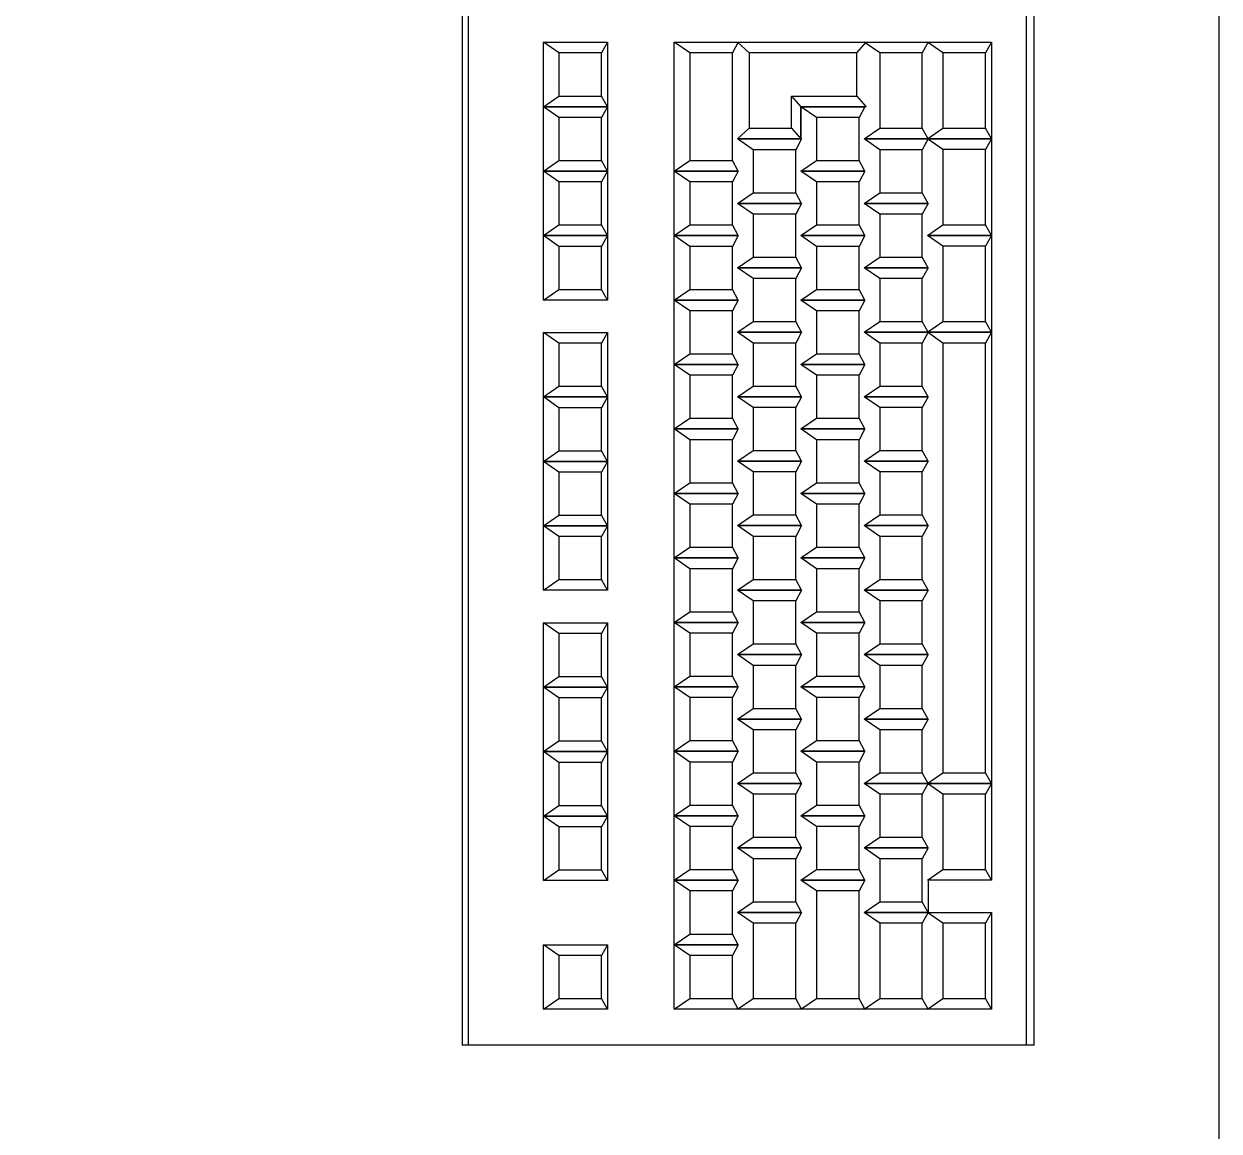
# Model space of a CAD drawing. Header units: metres. Extents: x -22 to 564, y 0 to 143.
# Drawn here: x 113.1592 to 113.5092, y 38.6775 to 39.0018 of the extents above; entities that cross this region are included whole.
import ezdxf
from ezdxf.enums import TextEntityAlignment as Align

# ---------------------------------------------------------------- set-up
doc = ezdxf.new("R2010")
doc.units = ezdxf.units.M
for name, color, linetype in [('XREF 1N NEURO-ONCOLOGIA$0$MOBILIARIO', 161, 'Continuous'), ('XREF 1N NEURO-ONCOLOGIA$0$Mobiliario Fijo', 40, 'Continuous'), ('XREF 1N NEURO-ONCOLOGIA$0$TEX-MOB', 4, 'Continuous')]:
    doc.layers.add(name, color=color, linetype=linetype)
doc.styles.add('XREF 1N NEURO-ONCOLOGIA$0$HANDLET', font='romans.shx')

# ---------------------------------------------------------------- blocks, each defined once
blk = doc.blocks.new('XREF 1N NEURO-ONCOLOGIA$0$A$C3a3ee5ec')
for p, q in [((-0.15502, 0.26704), (-0.15502, -0.22296)), ((-0.15317, 0.26704), (-0.15317, -0.22296)), ((0.01032, -0.22296), (0.01032, 0.26704)), ((0.01257, -0.22296), (0.01257, 0.26704)), ((-0.13118, 0.0519), (-0.13118, 0.07077)), ((-0.13118, 0.07077), (-0.11244, 0.07077)), ((-0.12662, 0.06762), (-0.13118, 0.07077)), ((-0.11244, 0.07077), (-0.11413, 0.06762)), ((-0.11244, 0.07077), (-0.11244, 0.0519)), ((-0.09287, 0.03302), (-0.09287, 0.07077)), ((-0.09287, 0.07077), (-0.07413, 0.07077)), ((-0.08831, 0.06764), (-0.09287, 0.07077)), ((-0.07413, 0.07077), (-0.07582, 0.06764)), ((-0.07433, 0.07077), (-0.03668, 0.07077)), ((-0.07433, 0.07077), (-0.07091, 0.06767)), ((-0.03941, 0.06767), (-0.03668, 0.07077)), ((-0.03727, 0.0708), (-0.01853, 0.0708)), ((-0.03271, 0.06764), (-0.03727, 0.0708)), ((-0.01853, 0.0708), (-0.02022, 0.06764)), ((-0.01874, 0.0708), (0, 0.0708)), ((-0.01418, 0.06764), (-0.01874, 0.0708)), ((0, 0.0708), (-0.00169, 0.06764)), ((0, 0.0708), (0, 0.04247)), ((-0.12662, 0.06762), (-0.12662, 0.05502)), ((-0.11413, 0.06762), (-0.12662, 0.06762)), ((-0.11413, 0.05502), (-0.11413, 0.06762)), ((-0.08831, 0.06764), (-0.08831, 0.03614)), ((-0.07582, 0.06764), (-0.08831, 0.06764)), ((-0.07582, 0.03614), (-0.07582, 0.06764)), ((-0.03941, 0.06767), (-0.07091, 0.06767)), ((-0.07091, 0.06767), (-0.07091, 0.04557)), ((-0.03941, 0.055), (-0.03941, 0.06767)), ((-0.03271, 0.06764), (-0.03271, 0.04559)), ((-0.02022, 0.06764), (-0.03271, 0.06764)), ((-0.02022, 0.04559), (-0.02022, 0.06764)), ((-0.01418, 0.06764), (-0.01418, 0.04559)), ((-0.00169, 0.06764), (-0.01418, 0.06764)), ((-0.00169, 0.04559), (-0.00169, 0.06764)), ((-0.13118, 0.0519), (-0.12662, 0.05502)), ((-0.12662, 0.05502), (-0.11413, 0.05502)), ((-0.11244, 0.0519), (-0.11413, 0.05502)), ((-0.05854, 0.055), (-0.03941, 0.055)), ((-0.05854, 0.055), (-0.0558, 0.0519)), ((-0.05854, 0.04557), (-0.05854, 0.055)), ((-0.03941, 0.055), (-0.03668, 0.0519)), ((-0.11244, 0.0519), (-0.13118, 0.0519)), ((-0.13118, 0.03302), (-0.13118, 0.0519)), ((-0.13118, 0.0519), (-0.11244, 0.0519)), ((-0.12662, 0.04874), (-0.13118, 0.0519)), ((-0.11244, 0.0519), (-0.11413, 0.04874)), ((-0.11244, 0.0519), (-0.11244, 0.03302)), ((-0.03668, 0.0519), (-0.0558, 0.0519)), ((-0.0558, 0.0519), (-0.0558, 0.04247)), ((-0.0558, 0.04247), (-0.0558, 0.0519)), ((-0.0558, 0.0519), (-0.03706, 0.0519)), ((-0.05124, 0.04874), (-0.0558, 0.0519)), ((-0.03706, 0.0519), (-0.03875, 0.04874)), ((-0.12662, 0.04874), (-0.12662, 0.03614)), ((-0.11413, 0.04874), (-0.12662, 0.04874)), ((-0.11413, 0.03614), (-0.11413, 0.04874)), ((-0.07091, 0.04557), (-0.07433, 0.04247)), ((-0.07091, 0.04557), (-0.05854, 0.04557)), ((-0.05854, 0.04557), (-0.0558, 0.04247)), ((-0.05124, 0.04874), (-0.05124, 0.03614)), ((-0.03875, 0.04874), (-0.05124, 0.04874)), ((-0.03875, 0.03614), (-0.03875, 0.04874)), ((-0.03727, 0.04247), (-0.03271, 0.04559)), ((-0.03271, 0.04559), (-0.02022, 0.04559)), ((-0.01853, 0.04247), (-0.02022, 0.04559)), ((-0.01874, 0.04247), (-0.01418, 0.04559)), ((-0.01418, 0.04559), (-0.00169, 0.04559)), ((0, 0.04247), (-0.00169, 0.04559)), ((-0.07433, 0.04247), (-0.0556, 0.04247)), ((-0.06977, 0.03931), (-0.07433, 0.04247)), ((-0.0558, 0.04247), (-0.07433, 0.04247)), ((-0.0556, 0.04247), (-0.05728, 0.03931)), ((-0.01853, 0.04247), (-0.03727, 0.04247)), ((-0.03727, 0.04247), (-0.01853, 0.04247)), ((-0.03271, 0.03931), (-0.03727, 0.04247)), ((-0.01853, 0.04247), (-0.02022, 0.03931)), ((-0.01874, 0.04249), (0, 0.04249)), ((-0.01418, 0.03933), (-0.01874, 0.04249)), ((0, 0.04247), (-0.01874, 0.04247)), ((0, 0.04249), (-0.00169, 0.03933)), ((0, 0.04249), (0, 0.01416)), ((-0.06977, 0.03931), (-0.06977, 0.02671)), ((-0.05728, 0.03931), (-0.06977, 0.03931)), ((-0.05728, 0.02671), (-0.05728, 0.03931)), ((-0.03271, 0.03931), (-0.03271, 0.02671)), ((-0.02022, 0.03931), (-0.03271, 0.03931)), ((-0.02022, 0.02671), (-0.02022, 0.03931)), ((-0.01418, 0.03933), (-0.01418, 0.01729)), ((-0.00169, 0.03933), (-0.01418, 0.03933)), ((-0.00169, 0.01729), (-0.00169, 0.03933)), ((-0.13118, 0.03302), (-0.12662, 0.03614)), ((-0.12662, 0.03614), (-0.11413, 0.03614)), ((-0.11244, 0.03302), (-0.11413, 0.03614)), ((-0.09287, 0.03302), (-0.08831, 0.03614)), ((-0.08831, 0.03614), (-0.07582, 0.03614)), ((-0.07413, 0.03302), (-0.07582, 0.03614)), ((-0.0558, 0.03302), (-0.05124, 0.03614)), ((-0.05124, 0.03614), (-0.03875, 0.03614)), ((-0.03706, 0.03302), (-0.03875, 0.03614)), ((-0.11244, 0.03302), (-0.13118, 0.03302)), ((-0.13118, 0.01414), (-0.13118, 0.03302)), ((-0.13118, 0.03302), (-0.11244, 0.03302)), ((-0.12662, 0.02986), (-0.13118, 0.03302)), ((-0.11244, 0.03302), (-0.11413, 0.02986)), ((-0.11244, 0.03302), (-0.11244, 0.01414)), ((-0.07413, 0.03302), (-0.09287, 0.03302)), ((-0.09287, 0.01414), (-0.09287, 0.03302)), ((-0.09287, 0.03302), (-0.07413, 0.03302)), ((-0.08831, 0.02986), (-0.09287, 0.03302)), ((-0.07413, 0.03302), (-0.07582, 0.02986)), ((-0.03706, 0.03302), (-0.0558, 0.03302)), ((-0.0558, 0.03302), (-0.03706, 0.03302)), ((-0.05124, 0.02986), (-0.0558, 0.03302)), ((-0.03706, 0.03302), (-0.03875, 0.02986)), ((-0.12662, 0.02986), (-0.12662, 0.01726)), ((-0.11413, 0.02986), (-0.12662, 0.02986)), ((-0.11413, 0.01726), (-0.11413, 0.02986)), ((-0.08831, 0.02986), (-0.08831, 0.01726)), ((-0.07582, 0.02986), (-0.08831, 0.02986)), ((-0.07582, 0.01726), (-0.07582, 0.02986)), ((-0.05124, 0.02986), (-0.05124, 0.01726)), ((-0.03875, 0.02986), (-0.05124, 0.02986)), ((-0.03875, 0.01726), (-0.03875, 0.02986)), ((-0.07433, 0.02359), (-0.06977, 0.02671)), ((-0.06977, 0.02671), (-0.05728, 0.02671)), ((-0.0556, 0.02359), (-0.05728, 0.02671)), ((-0.03727, 0.02359), (-0.03271, 0.02671)), ((-0.03271, 0.02671), (-0.02022, 0.02671)), ((-0.01853, 0.02359), (-0.02022, 0.02671)), ((-0.0556, 0.02359), (-0.07433, 0.02359)), ((-0.07433, 0.02359), (-0.0556, 0.02359)), ((-0.06977, 0.02043), (-0.07433, 0.02359)), ((-0.0556, 0.02359), (-0.05728, 0.02043)), ((-0.01853, 0.02359), (-0.03727, 0.02359)), ((-0.03727, 0.02359), (-0.01853, 0.02359)), ((-0.03271, 0.02043), (-0.03727, 0.02359)), ((-0.01853, 0.02359), (-0.02022, 0.02043)), ((-0.06977, 0.02043), (-0.06977, 0.00784)), ((-0.05728, 0.02043), (-0.06977, 0.02043)), ((-0.05728, 0.00784), (-0.05728, 0.02043)), ((-0.03271, 0.02043), (-0.03271, 0.00784)), ((-0.02022, 0.02043), (-0.03271, 0.02043)), ((-0.02022, 0.00784), (-0.02022, 0.02043)), ((-0.13118, 0.01414), (-0.12662, 0.01726)), ((-0.11244, 0.01414), (-0.13118, 0.01414)), ((-0.13118, -0.00474), (-0.13118, 0.01414)), ((-0.13118, 0.01414), (-0.11244, 0.01414)), ((-0.12662, 0.01098), (-0.13118, 0.01414)), ((-0.12662, 0.01726), (-0.11413, 0.01726)), ((-0.11244, 0.01414), (-0.11413, 0.01726)), ((-0.11244, 0.01414), (-0.11413, 0.01098)), ((-0.11244, 0.01414), (-0.11244, -0.00474)), ((-0.09287, 0.01414), (-0.08831, 0.01726)), ((-0.07413, 0.01414), (-0.09287, 0.01414)), ((-0.09287, -0.00474), (-0.09287, 0.01414)), ((-0.09287, 0.01414), (-0.07413, 0.01414)), ((-0.08831, 0.01098), (-0.09287, 0.01414)), ((-0.08831, 0.01726), (-0.07582, 0.01726)), ((-0.07413, 0.01414), (-0.07582, 0.01726)), ((-0.07413, 0.01414), (-0.07582, 0.01098)), ((-0.0558, 0.01414), (-0.05124, 0.01726)), ((-0.03706, 0.01414), (-0.0558, 0.01414)), ((-0.0558, 0.01414), (-0.03706, 0.01414)), ((-0.05124, 0.01098), (-0.0558, 0.01414)), ((-0.05124, 0.01726), (-0.03875, 0.01726)), ((-0.03706, 0.01414), (-0.03875, 0.01726)), ((-0.03706, 0.01414), (-0.03875, 0.01098)), ((-0.01874, 0.01416), (-0.01418, 0.01729)), ((0, 0.01416), (-0.01874, 0.01416)), ((-0.01874, 0.01416), (0, 0.01416)), ((-0.01418, 0.01101), (-0.01874, 0.01416)), ((-0.01418, 0.01729), (-0.00169, 0.01729)), ((0, 0.01416), (-0.00169, 0.01729)), ((0, 0.01416), (-0.00169, 0.01101)), ((0, 0.01416), (0, -0.01416)), ((-0.12662, 0.01098), (-0.12662, -0.00161)), ((-0.11413, 0.01098), (-0.12662, 0.01098)), ((-0.11413, -0.00161), (-0.11413, 0.01098)), ((-0.08831, 0.01098), (-0.08831, -0.00161)), ((-0.07582, 0.01098), (-0.08831, 0.01098)), ((-0.07582, -0.00161), (-0.07582, 0.01098)), ((-0.05124, 0.01098), (-0.05124, -0.00161)), ((-0.03875, 0.01098), (-0.05124, 0.01098)), ((-0.03875, -0.00161), (-0.03875, 0.01098)), ((-0.01418, 0.01101), (-0.01418, -0.01104)), ((-0.00169, 0.01101), (-0.01418, 0.01101)), ((-0.00169, -0.01104), (-0.00169, 0.01101)), ((-0.07433, 0.00471), (-0.06977, 0.00784)), ((-0.06977, 0.00784), (-0.05728, 0.00784)), ((-0.0556, 0.00471), (-0.05728, 0.00784)), ((-0.03727, 0.00471), (-0.03271, 0.00784)), ((-0.03271, 0.00784), (-0.02022, 0.00784)), ((-0.01853, 0.00471), (-0.02022, 0.00784)), ((-0.0556, 0.00471), (-0.07433, 0.00471)), ((-0.07433, 0.00471), (-0.0556, 0.00471)), ((-0.06977, 0.00156), (-0.07433, 0.00471)), ((-0.0556, 0.00471), (-0.05728, 0.00156)), ((-0.01853, 0.00471), (-0.03727, 0.00471)), ((-0.03727, 0.00471), (-0.01853, 0.00471)), ((-0.03271, 0.00156), (-0.03727, 0.00471)), ((-0.01853, 0.00471), (-0.02022, 0.00156)), ((-0.06977, 0.00156), (-0.06977, -0.01104)), ((-0.05728, 0.00156), (-0.06977, 0.00156)), ((-0.05728, -0.01104), (-0.05728, 0.00156)), ((-0.03271, 0.00156), (-0.03271, -0.01104)), ((-0.02022, 0.00156), (-0.03271, 0.00156)), ((-0.02022, -0.01104), (-0.02022, 0.00156)), ((-0.13118, -0.00474), (-0.12662, -0.00161)), ((-0.12662, -0.00161), (-0.11413, -0.00161)), ((-0.11244, -0.00474), (-0.11413, -0.00161)), ((-0.09287, -0.00474), (-0.08831, -0.00161)), ((-0.08831, -0.00161), (-0.07582, -0.00161)), ((-0.07413, -0.00474), (-0.07582, -0.00161)), ((-0.0558, -0.00474), (-0.05124, -0.00161)), ((-0.05124, -0.00161), (-0.03875, -0.00161)), ((-0.03706, -0.00474), (-0.03875, -0.00161)), ((-0.11244, -0.00474), (-0.13118, -0.00474)), ((-0.07413, -0.00474), (-0.09287, -0.00474)), ((-0.09287, -0.02361), (-0.09287, -0.00474)), ((-0.09287, -0.00474), (-0.07413, -0.00474)), ((-0.08831, -0.00789), (-0.09287, -0.00474)), ((-0.07413, -0.00474), (-0.07582, -0.00789)), ((-0.03706, -0.00474), (-0.0558, -0.00474)), ((-0.0558, -0.00474), (-0.03706, -0.00474)), ((-0.05124, -0.00789), (-0.0558, -0.00474)), ((-0.03706, -0.00474), (-0.03875, -0.00789)), ((-0.08831, -0.00789), (-0.08831, -0.02049)), ((-0.07582, -0.00789), (-0.08831, -0.00789)), ((-0.07582, -0.02049), (-0.07582, -0.00789)), ((-0.05124, -0.00789), (-0.05124, -0.02049)), ((-0.03875, -0.00789), (-0.05124, -0.00789)), ((-0.03875, -0.02049), (-0.03875, -0.00789)), ((-0.07433, -0.01416), (-0.06977, -0.01104)), ((-0.06977, -0.01104), (-0.05728, -0.01104)), ((-0.0556, -0.01416), (-0.05728, -0.01104)), ((-0.03727, -0.01416), (-0.03271, -0.01104)), ((-0.03271, -0.01104), (-0.02022, -0.01104)), ((-0.01853, -0.01416), (-0.02022, -0.01104)), ((-0.01874, -0.01416), (-0.01418, -0.01104)), ((-0.01418, -0.01104), (-0.00169, -0.01104)), ((0, -0.01416), (-0.00169, -0.01104)), ((-0.13118, -0.0331), (-0.13118, -0.01423)), ((-0.13118, -0.01423), (-0.11244, -0.01423)), ((-0.12662, -0.01738), (-0.13118, -0.01423)), ((-0.12662, -0.01738), (-0.12662, -0.02998)), ((-0.11413, -0.01738), (-0.12662, -0.01738)), ((-0.11244, -0.01423), (-0.11413, -0.01738)), ((-0.11413, -0.02998), (-0.11413, -0.01738)), ((-0.11244, -0.01423), (-0.11244, -0.0331)), ((-0.0556, -0.01416), (-0.07433, -0.01416)), ((-0.07433, -0.01416), (-0.0556, -0.01416)), ((-0.06977, -0.01732), (-0.07433, -0.01416)), ((-0.06977, -0.01732), (-0.06977, -0.02992)), ((-0.05728, -0.01732), (-0.06977, -0.01732)), ((-0.0556, -0.01416), (-0.05728, -0.01732)), ((-0.05728, -0.02992), (-0.05728, -0.01732)), ((-0.01853, -0.01416), (-0.03727, -0.01416)), ((-0.03727, -0.01416), (-0.01853, -0.01416)), ((-0.03271, -0.01732), (-0.03727, -0.01416)), ((-0.03271, -0.01732), (-0.03271, -0.02992)), ((-0.02022, -0.01732), (-0.03271, -0.01732)), ((-0.01853, -0.01416), (-0.02022, -0.01732)), ((-0.02022, -0.02992), (-0.02022, -0.01732)), ((0, -0.01416), (-0.01874, -0.01416)), ((-0.01874, -0.01416), (0, -0.01416)), ((-0.01418, -0.01732), (-0.01874, -0.01416)), ((-0.01418, -0.01732), (-0.01418, -0.14319)), ((-0.00169, -0.01732), (-0.01418, -0.01732)), ((0, -0.01416), (-0.00169, -0.01732)), ((-0.00169, -0.14319), (-0.00169, -0.01732)), ((0, -0.01416), (0, -0.14631)), ((-0.09287, -0.02361), (-0.08831, -0.02049)), ((-0.08831, -0.02049), (-0.07582, -0.02049)), ((-0.07413, -0.02361), (-0.07582, -0.02049)), ((-0.0558, -0.02361), (-0.05124, -0.02049)), ((-0.05124, -0.02049), (-0.03875, -0.02049)), ((-0.03706, -0.02361), (-0.03875, -0.02049)), ((-0.07413, -0.02361), (-0.09287, -0.02361)), ((-0.09287, -0.04249), (-0.09287, -0.02361)), ((-0.09287, -0.02361), (-0.07413, -0.02361)), ((-0.08831, -0.02677), (-0.09287, -0.02361)), ((-0.07413, -0.02361), (-0.07582, -0.02677)), ((-0.03706, -0.02361), (-0.0558, -0.02361)), ((-0.0558, -0.02361), (-0.03706, -0.02361)), ((-0.05124, -0.02677), (-0.0558, -0.02361)), ((-0.03706, -0.02361), (-0.03875, -0.02677)), ((-0.08831, -0.02677), (-0.08831, -0.03937)), ((-0.07582, -0.02677), (-0.08831, -0.02677)), ((-0.07582, -0.03937), (-0.07582, -0.02677)), ((-0.05124, -0.02677), (-0.05124, -0.03937)), ((-0.03875, -0.02677), (-0.05124, -0.02677)), ((-0.03875, -0.03937), (-0.03875, -0.02677)), ((-0.13118, -0.0331), (-0.12662, -0.02998)), ((-0.12662, -0.02998), (-0.11413, -0.02998)), ((-0.11244, -0.0331), (-0.11413, -0.02998)), ((-0.07433, -0.03304), (-0.06977, -0.02992)), ((-0.06977, -0.02992), (-0.05728, -0.02992)), ((-0.0556, -0.03304), (-0.05728, -0.02992)), ((-0.03727, -0.03304), (-0.03271, -0.02992)), ((-0.03271, -0.02992), (-0.02022, -0.02992)), ((-0.01853, -0.03304), (-0.02022, -0.02992)), ((-0.11244, -0.0331), (-0.13118, -0.0331)), ((-0.13118, -0.05198), (-0.13118, -0.0331)), ((-0.13118, -0.0331), (-0.11244, -0.0331)), ((-0.12662, -0.03626), (-0.13118, -0.0331)), ((-0.11244, -0.0331), (-0.11413, -0.03626)), ((-0.11244, -0.0331), (-0.11244, -0.05198)), ((-0.0556, -0.03304), (-0.07433, -0.03304)), ((-0.07433, -0.03304), (-0.0556, -0.03304)), ((-0.06977, -0.0362), (-0.07433, -0.03304)), ((-0.0556, -0.03304), (-0.05728, -0.0362)), ((-0.01853, -0.03304), (-0.03727, -0.03304)), ((-0.03727, -0.03304), (-0.01853, -0.03304)), ((-0.03271, -0.0362), (-0.03727, -0.03304)), ((-0.01853, -0.03304), (-0.02022, -0.0362)), ((-0.12662, -0.03626), (-0.12662, -0.04886)), ((-0.11413, -0.03626), (-0.12662, -0.03626)), ((-0.11413, -0.04886), (-0.11413, -0.03626)), ((-0.06977, -0.0362), (-0.06977, -0.0488)), ((-0.05728, -0.0362), (-0.06977, -0.0362)), ((-0.05728, -0.0488), (-0.05728, -0.0362)), ((-0.03271, -0.0362), (-0.03271, -0.0488)), ((-0.02022, -0.0362), (-0.03271, -0.0362)), ((-0.02022, -0.0488), (-0.02022, -0.0362)), ((-0.09287, -0.04249), (-0.08831, -0.03937)), ((-0.08831, -0.03937), (-0.07582, -0.03937)), ((-0.07413, -0.04249), (-0.07582, -0.03937)), ((-0.0558, -0.04249), (-0.05124, -0.03937)), ((-0.05124, -0.03937), (-0.03875, -0.03937)), ((-0.03706, -0.04249), (-0.03875, -0.03937)), ((-0.07413, -0.04249), (-0.09287, -0.04249)), ((-0.09287, -0.06137), (-0.09287, -0.04249)), ((-0.09287, -0.04249), (-0.07413, -0.04249)), ((-0.08831, -0.04565), (-0.09287, -0.04249)), ((-0.07413, -0.04249), (-0.07582, -0.04565)), ((-0.03706, -0.04249), (-0.0558, -0.04249)), ((-0.0558, -0.04249), (-0.03706, -0.04249)), ((-0.05124, -0.04565), (-0.0558, -0.04249)), ((-0.03706, -0.04249), (-0.03875, -0.04565)), ((-0.13118, -0.05198), (-0.12662, -0.04886)), ((-0.12662, -0.04886), (-0.11413, -0.04886)), ((-0.11244, -0.05198), (-0.11413, -0.04886)), ((-0.08831, -0.04565), (-0.08831, -0.05825)), ((-0.07582, -0.04565), (-0.08831, -0.04565)), ((-0.07582, -0.05825), (-0.07582, -0.04565)), ((-0.07433, -0.05192), (-0.06977, -0.0488)), ((-0.06977, -0.0488), (-0.05728, -0.0488)), ((-0.0556, -0.05192), (-0.05728, -0.0488)), ((-0.05124, -0.04565), (-0.05124, -0.05825)), ((-0.03875, -0.04565), (-0.05124, -0.04565)), ((-0.03875, -0.05825), (-0.03875, -0.04565)), ((-0.03727, -0.05192), (-0.03271, -0.0488)), ((-0.03271, -0.0488), (-0.02022, -0.0488)), ((-0.01853, -0.05192), (-0.02022, -0.0488)), ((-0.11244, -0.05198), (-0.13118, -0.05198)), ((-0.13118, -0.07086), (-0.13118, -0.05198)), ((-0.13118, -0.05198), (-0.11244, -0.05198)), ((-0.12662, -0.05514), (-0.13118, -0.05198)), ((-0.11244, -0.05198), (-0.11413, -0.05514)), ((-0.11244, -0.05198), (-0.11244, -0.07086)), ((-0.0556, -0.05192), (-0.07433, -0.05192)), ((-0.07433, -0.05192), (-0.0556, -0.05192)), ((-0.06977, -0.05508), (-0.07433, -0.05192)), ((-0.0556, -0.05192), (-0.05728, -0.05508)), ((-0.01853, -0.05192), (-0.03727, -0.05192)), ((-0.03727, -0.05192), (-0.01853, -0.05192)), ((-0.03271, -0.05508), (-0.03727, -0.05192)), ((-0.01853, -0.05192), (-0.02022, -0.05508)), ((-0.12662, -0.05514), (-0.12662, -0.06774)), ((-0.11413, -0.05514), (-0.12662, -0.05514)), ((-0.11413, -0.06774), (-0.11413, -0.05514)), ((-0.06977, -0.05508), (-0.06977, -0.06767)), ((-0.05728, -0.05508), (-0.06977, -0.05508)), ((-0.05728, -0.06767), (-0.05728, -0.05508)), ((-0.03271, -0.05508), (-0.03271, -0.06767)), ((-0.02022, -0.05508), (-0.03271, -0.05508)), ((-0.02022, -0.06767), (-0.02022, -0.05508)), ((-0.09287, -0.06137), (-0.08831, -0.05825)), ((-0.08831, -0.05825), (-0.07582, -0.05825)), ((-0.07413, -0.06137), (-0.07582, -0.05825)), ((-0.0558, -0.06137), (-0.05124, -0.05825)), ((-0.05124, -0.05825), (-0.03875, -0.05825)), ((-0.03706, -0.06137), (-0.03875, -0.05825)), ((-0.07413, -0.06137), (-0.09287, -0.06137)), ((-0.09287, -0.08025), (-0.09287, -0.06137)), ((-0.09287, -0.06137), (-0.07413, -0.06137)), ((-0.08831, -0.06453), (-0.09287, -0.06137)), ((-0.07413, -0.06137), (-0.07582, -0.06453)), ((-0.03706, -0.06137), (-0.0558, -0.06137)), ((-0.0558, -0.06137), (-0.03706, -0.06137)), ((-0.05124, -0.06453), (-0.0558, -0.06137)), ((-0.03706, -0.06137), (-0.03875, -0.06453)), ((-0.08831, -0.06453), (-0.08831, -0.07712)), ((-0.07582, -0.06453), (-0.08831, -0.06453)), ((-0.07582, -0.07712), (-0.07582, -0.06453)), ((-0.05124, -0.06453), (-0.05124, -0.07712)), ((-0.03875, -0.06453), (-0.05124, -0.06453)), ((-0.03875, -0.07712), (-0.03875, -0.06453)), ((-0.13118, -0.07086), (-0.12662, -0.06774)), ((-0.12662, -0.06774), (-0.11413, -0.06774)), ((-0.11244, -0.07086), (-0.11413, -0.06774)), ((-0.07433, -0.0708), (-0.06977, -0.06767)), ((-0.06977, -0.06767), (-0.05728, -0.06767)), ((-0.0556, -0.0708), (-0.05728, -0.06767)), ((-0.03727, -0.0708), (-0.03271, -0.06767)), ((-0.03271, -0.06767), (-0.02022, -0.06767)), ((-0.01853, -0.0708), (-0.02022, -0.06767)), ((-0.11244, -0.07086), (-0.13118, -0.07086)), ((-0.13118, -0.08974), (-0.13118, -0.07086)), ((-0.13118, -0.07086), (-0.11244, -0.07086)), ((-0.12662, -0.07402), (-0.13118, -0.07086)), ((-0.11244, -0.07086), (-0.11413, -0.07402)), ((-0.11244, -0.07086), (-0.11244, -0.08974)), ((-0.0556, -0.0708), (-0.07433, -0.0708)), ((-0.07433, -0.0708), (-0.0556, -0.0708)), ((-0.06977, -0.07396), (-0.07433, -0.0708)), ((-0.0556, -0.0708), (-0.05728, -0.07396)), ((-0.01853, -0.0708), (-0.03727, -0.0708)), ((-0.03727, -0.0708), (-0.01853, -0.0708)), ((-0.03271, -0.07396), (-0.03727, -0.0708)), ((-0.01853, -0.0708), (-0.02022, -0.07396)), ((-0.12662, -0.07402), (-0.12662, -0.08661)), ((-0.11413, -0.07402), (-0.12662, -0.07402)), ((-0.11413, -0.08661), (-0.11413, -0.07402)), ((-0.06977, -0.07396), (-0.06977, -0.08655)), ((-0.05728, -0.07396), (-0.06977, -0.07396)), ((-0.05728, -0.08655), (-0.05728, -0.07396)), ((-0.03271, -0.07396), (-0.03271, -0.08655)), ((-0.02022, -0.07396), (-0.03271, -0.07396)), ((-0.02022, -0.08655), (-0.02022, -0.07396)), ((-0.09287, -0.08025), (-0.08831, -0.07712)), ((-0.07413, -0.08025), (-0.09287, -0.08025)), ((-0.09287, -0.09912), (-0.09287, -0.08025)), ((-0.09287, -0.08025), (-0.07413, -0.08025)), ((-0.08831, -0.08341), (-0.09287, -0.08025)), ((-0.08831, -0.07712), (-0.07582, -0.07712)), ((-0.07413, -0.08025), (-0.07582, -0.07712)), ((-0.07413, -0.08025), (-0.07582, -0.08341)), ((-0.0558, -0.08025), (-0.05124, -0.07712)), ((-0.03706, -0.08025), (-0.0558, -0.08025)), ((-0.0558, -0.08025), (-0.03706, -0.08025)), ((-0.05124, -0.08341), (-0.0558, -0.08025)), ((-0.05124, -0.07712), (-0.03875, -0.07712)), ((-0.03706, -0.08025), (-0.03875, -0.07712)), ((-0.03706, -0.08025), (-0.03875, -0.08341)), ((-0.08831, -0.08341), (-0.08831, -0.096)), ((-0.07582, -0.08341), (-0.08831, -0.08341)), ((-0.07582, -0.096), (-0.07582, -0.08341)), ((-0.05124, -0.08341), (-0.05124, -0.096)), ((-0.03875, -0.08341), (-0.05124, -0.08341)), ((-0.03875, -0.096), (-0.03875, -0.08341)), ((-0.13118, -0.08974), (-0.12662, -0.08661)), ((-0.12662, -0.08661), (-0.11413, -0.08661)), ((-0.11244, -0.08974), (-0.11413, -0.08661)), ((-0.07433, -0.08967), (-0.06977, -0.08655)), ((-0.06977, -0.08655), (-0.05728, -0.08655)), ((-0.0556, -0.08967), (-0.05728, -0.08655)), ((-0.03727, -0.08967), (-0.03271, -0.08655)), ((-0.03271, -0.08655), (-0.02022, -0.08655)), ((-0.01853, -0.08967), (-0.02022, -0.08655)), ((-0.11244, -0.08974), (-0.13118, -0.08974)), ((-0.0556, -0.08967), (-0.07433, -0.08967)), ((-0.07433, -0.08967), (-0.0556, -0.08967)), ((-0.06977, -0.09283), (-0.07433, -0.08967)), ((-0.0556, -0.08967), (-0.05728, -0.09283)), ((-0.01853, -0.08967), (-0.03727, -0.08967)), ((-0.03727, -0.08967), (-0.01853, -0.08967)), ((-0.03271, -0.09283), (-0.03727, -0.08967)), ((-0.01853, -0.08967), (-0.02022, -0.09283)), ((-0.06977, -0.09283), (-0.06977, -0.10543)), ((-0.05728, -0.09283), (-0.06977, -0.09283)), ((-0.05728, -0.10543), (-0.05728, -0.09283)), ((-0.03271, -0.09283), (-0.03271, -0.10543)), ((-0.02022, -0.09283), (-0.03271, -0.09283)), ((-0.02022, -0.10543), (-0.02022, -0.09283)), ((-0.09287, -0.09912), (-0.08831, -0.096)), ((-0.08831, -0.096), (-0.07582, -0.096)), ((-0.07413, -0.09912), (-0.07582, -0.096)), ((-0.0558, -0.09912), (-0.05124, -0.096)), ((-0.05124, -0.096), (-0.03875, -0.096)), ((-0.03706, -0.09912), (-0.03875, -0.096)), ((-0.13118, -0.1181), (-0.13118, -0.09923)), ((-0.13118, -0.09923), (-0.11244, -0.09923)), ((-0.12662, -0.10238), (-0.13118, -0.09923)), ((-0.11244, -0.09923), (-0.11413, -0.10238)), ((-0.11244, -0.09923), (-0.11244, -0.1181)), ((-0.07413, -0.09912), (-0.09287, -0.09912)), ((-0.09287, -0.118), (-0.09287, -0.09912)), ((-0.09287, -0.09912), (-0.07413, -0.09912)), ((-0.08831, -0.10228), (-0.09287, -0.09912)), ((-0.07413, -0.09912), (-0.07582, -0.10228)), ((-0.03706, -0.09912), (-0.0558, -0.09912)), ((-0.0558, -0.09912), (-0.03706, -0.09912)), ((-0.05124, -0.10228), (-0.0558, -0.09912)), ((-0.03706, -0.09912), (-0.03875, -0.10228)), ((-0.12662, -0.10238), (-0.12662, -0.11498)), ((-0.11413, -0.10238), (-0.12662, -0.10238)), ((-0.11413, -0.11498), (-0.11413, -0.10238)), ((-0.08831, -0.10228), (-0.08831, -0.11488)), ((-0.07582, -0.10228), (-0.08831, -0.10228)), ((-0.07582, -0.11488), (-0.07582, -0.10228)), ((-0.05124, -0.10228), (-0.05124, -0.11488)), ((-0.03875, -0.10228), (-0.05124, -0.10228)), ((-0.03875, -0.11488), (-0.03875, -0.10228)), ((-0.07433, -0.10855), (-0.06977, -0.10543)), ((-0.06977, -0.10543), (-0.05728, -0.10543)), ((-0.0556, -0.10855), (-0.05728, -0.10543)), ((-0.03727, -0.10855), (-0.03271, -0.10543)), ((-0.03271, -0.10543), (-0.02022, -0.10543)), ((-0.01853, -0.10855), (-0.02022, -0.10543)), ((-0.0556, -0.10855), (-0.07433, -0.10855)), ((-0.07433, -0.10855), (-0.0556, -0.10855)), ((-0.06977, -0.11171), (-0.07433, -0.10855)), ((-0.06977, -0.11171), (-0.06977, -0.12431)), ((-0.05728, -0.11171), (-0.06977, -0.11171)), ((-0.0556, -0.10855), (-0.05728, -0.11171)), ((-0.05728, -0.12431), (-0.05728, -0.11171)), ((-0.01853, -0.10855), (-0.03727, -0.10855)), ((-0.03727, -0.10855), (-0.01853, -0.10855)), ((-0.03271, -0.11171), (-0.03727, -0.10855)), ((-0.03271, -0.11171), (-0.03271, -0.12431)), ((-0.02022, -0.11171), (-0.03271, -0.11171)), ((-0.01853, -0.10855), (-0.02022, -0.11171)), ((-0.02022, -0.12431), (-0.02022, -0.11171)), ((-0.13118, -0.1181), (-0.12662, -0.11498)), ((-0.12662, -0.11498), (-0.11413, -0.11498)), ((-0.11244, -0.1181), (-0.11413, -0.11498)), ((-0.09287, -0.118), (-0.08831, -0.11488)), ((-0.08831, -0.11488), (-0.07582, -0.11488)), ((-0.07413, -0.118), (-0.07582, -0.11488)), ((-0.0558, -0.118), (-0.05124, -0.11488)), ((-0.05124, -0.11488), (-0.03875, -0.11488)), ((-0.03706, -0.118), (-0.03875, -0.11488)), ((-0.11244, -0.1181), (-0.13118, -0.1181)), ((-0.13118, -0.13698), (-0.13118, -0.1181)), ((-0.13118, -0.1181), (-0.11244, -0.1181)), ((-0.12662, -0.12126), (-0.13118, -0.1181)), ((-0.11244, -0.1181), (-0.11413, -0.12126)), ((-0.11244, -0.1181), (-0.11244, -0.13698)), ((-0.07413, -0.118), (-0.09287, -0.118)), ((-0.09287, -0.13688), (-0.09287, -0.118)), ((-0.09287, -0.118), (-0.07413, -0.118)), ((-0.08831, -0.12116), (-0.09287, -0.118)), ((-0.07413, -0.118), (-0.07582, -0.12116)), ((-0.03706, -0.118), (-0.0558, -0.118)), ((-0.0558, -0.118), (-0.03706, -0.118)), ((-0.05124, -0.12116), (-0.0558, -0.118)), ((-0.03706, -0.118), (-0.03875, -0.12116)), ((-0.12662, -0.12126), (-0.12662, -0.13386)), ((-0.11413, -0.12126), (-0.12662, -0.12126)), ((-0.11413, -0.13386), (-0.11413, -0.12126)), ((-0.08831, -0.12116), (-0.08831, -0.13376)), ((-0.07582, -0.12116), (-0.08831, -0.12116)), ((-0.07582, -0.13376), (-0.07582, -0.12116)), ((-0.05124, -0.12116), (-0.05124, -0.13376)), ((-0.03875, -0.12116), (-0.05124, -0.12116)), ((-0.03875, -0.13376), (-0.03875, -0.12116)), ((-0.07433, -0.12743), (-0.06977, -0.12431)), ((-0.06977, -0.12431), (-0.05728, -0.12431)), ((-0.0556, -0.12743), (-0.05728, -0.12431)), ((-0.03727, -0.12743), (-0.03271, -0.12431)), ((-0.03271, -0.12431), (-0.02022, -0.12431)), ((-0.01853, -0.12743), (-0.02022, -0.12431)), ((-0.0556, -0.12743), (-0.07433, -0.12743)), ((-0.07433, -0.12743), (-0.0556, -0.12743)), ((-0.06977, -0.13059), (-0.07433, -0.12743)), ((-0.0556, -0.12743), (-0.05728, -0.13059)), ((-0.01853, -0.12743), (-0.03727, -0.12743)), ((-0.03727, -0.12743), (-0.01853, -0.12743)), ((-0.03271, -0.13059), (-0.03727, -0.12743)), ((-0.01853, -0.12743), (-0.02022, -0.13059)), ((-0.06977, -0.13059), (-0.06977, -0.14319)), ((-0.05728, -0.13059), (-0.06977, -0.13059)), ((-0.05728, -0.14319), (-0.05728, -0.13059)), ((-0.03271, -0.13059), (-0.03271, -0.14319)), ((-0.02022, -0.13059), (-0.03271, -0.13059)), ((-0.02022, -0.14319), (-0.02022, -0.13059)), ((-0.13118, -0.13698), (-0.12662, -0.13386)), ((-0.12662, -0.13386), (-0.11413, -0.13386)), ((-0.11244, -0.13698), (-0.11413, -0.13386)), ((-0.09287, -0.13688), (-0.08831, -0.13376)), ((-0.08831, -0.13376), (-0.07582, -0.13376)), ((-0.07413, -0.13688), (-0.07582, -0.13376)), ((-0.0558, -0.13688), (-0.05124, -0.13376)), ((-0.05124, -0.13376), (-0.03875, -0.13376)), ((-0.03706, -0.13688), (-0.03875, -0.13376)), ((-0.11244, -0.13698), (-0.13118, -0.13698)), ((-0.13118, -0.15586), (-0.13118, -0.13698)), ((-0.13118, -0.13698), (-0.11244, -0.13698)), ((-0.12662, -0.14014), (-0.13118, -0.13698)), ((-0.11244, -0.13698), (-0.11413, -0.14014)), ((-0.11244, -0.13698), (-0.11244, -0.15586)), ((-0.07413, -0.13688), (-0.09287, -0.13688)), ((-0.09287, -0.15576), (-0.09287, -0.13688)), ((-0.09287, -0.13688), (-0.07413, -0.13688)), ((-0.08831, -0.14004), (-0.09287, -0.13688)), ((-0.07413, -0.13688), (-0.07582, -0.14004)), ((-0.03706, -0.13688), (-0.0558, -0.13688)), ((-0.0558, -0.13688), (-0.03706, -0.13688)), ((-0.05124, -0.14004), (-0.0558, -0.13688)), ((-0.03706, -0.13688), (-0.03875, -0.14004)), ((-0.12662, -0.14014), (-0.12662, -0.15274)), ((-0.11413, -0.14014), (-0.12662, -0.14014)), ((-0.11413, -0.15274), (-0.11413, -0.14014)), ((-0.08831, -0.14004), (-0.08831, -0.15264)), ((-0.07582, -0.14004), (-0.08831, -0.14004)), ((-0.07582, -0.15264), (-0.07582, -0.14004)), ((-0.07433, -0.14631), (-0.06977, -0.14319)), ((-0.06977, -0.14319), (-0.05728, -0.14319)), ((-0.0556, -0.14631), (-0.05728, -0.14319)), ((-0.05124, -0.14004), (-0.05124, -0.15264)), ((-0.03875, -0.14004), (-0.05124, -0.14004)), ((-0.03875, -0.15264), (-0.03875, -0.14004)), ((-0.03727, -0.14631), (-0.03271, -0.14319)), ((-0.03271, -0.14319), (-0.02022, -0.14319)), ((-0.01853, -0.14631), (-0.02022, -0.14319)), ((-0.01874, -0.14631), (-0.01418, -0.14319)), ((-0.01418, -0.14319), (-0.00169, -0.14319)), ((0, -0.14631), (-0.00169, -0.14319)), ((-0.0556, -0.14631), (-0.07433, -0.14631)), ((-0.07433, -0.14631), (-0.0556, -0.14631)), ((-0.06977, -0.14947), (-0.07433, -0.14631)), ((-0.0556, -0.14631), (-0.05728, -0.14947)), ((-0.01853, -0.14631), (-0.03727, -0.14631)), ((-0.03727, -0.14631), (-0.01853, -0.14631)), ((-0.03271, -0.14947), (-0.03727, -0.14631)), ((-0.01853, -0.14631), (-0.02022, -0.14947)), ((0, -0.14631), (-0.01874, -0.14631)), ((-0.01874, -0.14631), (0, -0.14631)), ((-0.01418, -0.14947), (-0.01874, -0.14631)), ((0, -0.14631), (-0.00169, -0.14947)), ((0, -0.14631), (0, -0.17463)), ((-0.06977, -0.14947), (-0.06977, -0.16206)), ((-0.05728, -0.14947), (-0.06977, -0.14947)), ((-0.05728, -0.16206), (-0.05728, -0.14947)), ((-0.03271, -0.14947), (-0.03271, -0.16206)), ((-0.02022, -0.14947), (-0.03271, -0.14947)), ((-0.02022, -0.16206), (-0.02022, -0.14947)), ((-0.01418, -0.14947), (-0.01418, -0.17151)), ((-0.00169, -0.14947), (-0.01418, -0.14947)), ((-0.00169, -0.17151), (-0.00169, -0.14947)), ((-0.13118, -0.15586), (-0.12662, -0.15274)), ((-0.12662, -0.15274), (-0.11413, -0.15274)), ((-0.11244, -0.15586), (-0.11413, -0.15274)), ((-0.09287, -0.15576), (-0.08831, -0.15264)), ((-0.08831, -0.15264), (-0.07582, -0.15264)), ((-0.07413, -0.15576), (-0.07582, -0.15264)), ((-0.0558, -0.15576), (-0.05124, -0.15264)), ((-0.05124, -0.15264), (-0.03875, -0.15264)), ((-0.03706, -0.15576), (-0.03875, -0.15264)), ((-0.11244, -0.15586), (-0.13118, -0.15586)), ((-0.13118, -0.17474), (-0.13118, -0.15586)), ((-0.13118, -0.15586), (-0.11244, -0.15586)), ((-0.12662, -0.15902), (-0.13118, -0.15586)), ((-0.11244, -0.15586), (-0.11413, -0.15902)), ((-0.11244, -0.15586), (-0.11244, -0.17474)), ((-0.07413, -0.15576), (-0.09287, -0.15576)), ((-0.09287, -0.17463), (-0.09287, -0.15576)), ((-0.09287, -0.15576), (-0.07413, -0.15576)), ((-0.08831, -0.15892), (-0.09287, -0.15576)), ((-0.07413, -0.15576), (-0.07582, -0.15892)), ((-0.03706, -0.15576), (-0.0558, -0.15576)), ((-0.0558, -0.15576), (-0.03706, -0.15576)), ((-0.05124, -0.15892), (-0.0558, -0.15576)), ((-0.03706, -0.15576), (-0.03875, -0.15892)), ((-0.12662, -0.15902), (-0.12662, -0.17161)), ((-0.11413, -0.15902), (-0.12662, -0.15902)), ((-0.11413, -0.17161), (-0.11413, -0.15902)), ((-0.08831, -0.15892), (-0.08831, -0.17151)), ((-0.07582, -0.15892), (-0.08831, -0.15892)), ((-0.07582, -0.17151), (-0.07582, -0.15892)), ((-0.05124, -0.15892), (-0.05124, -0.17151)), ((-0.03875, -0.15892), (-0.05124, -0.15892)), ((-0.03875, -0.17151), (-0.03875, -0.15892)), ((-0.07433, -0.16518), (-0.06977, -0.16206)), ((-0.06977, -0.16206), (-0.05728, -0.16206)), ((-0.0556, -0.16518), (-0.05728, -0.16206)), ((-0.03727, -0.16518), (-0.03271, -0.16206)), ((-0.03271, -0.16206), (-0.02022, -0.16206)), ((-0.01853, -0.16518), (-0.02022, -0.16206)), ((-0.0556, -0.16518), (-0.07433, -0.16518)), ((-0.07433, -0.16518), (-0.0556, -0.16518)), ((-0.06977, -0.16834), (-0.07433, -0.16518)), ((-0.0556, -0.16518), (-0.05728, -0.16834)), ((-0.01853, -0.16518), (-0.03727, -0.16518)), ((-0.03727, -0.16518), (-0.01853, -0.16518)), ((-0.03271, -0.16834), (-0.03727, -0.16518)), ((-0.01853, -0.16518), (-0.02022, -0.16834)), ((-0.06977, -0.16834), (-0.06977, -0.18094)), ((-0.05728, -0.16834), (-0.06977, -0.16834)), ((-0.05728, -0.18094), (-0.05728, -0.16834)), ((-0.03271, -0.16834), (-0.03271, -0.18094)), ((-0.02022, -0.16834), (-0.03271, -0.16834)), ((-0.02022, -0.18094), (-0.02022, -0.16834)), ((-0.13118, -0.17474), (-0.12662, -0.17161)), ((-0.11244, -0.17474), (-0.13118, -0.17474)), ((-0.12662, -0.17161), (-0.11413, -0.17161)), ((-0.11244, -0.17474), (-0.11413, -0.17161)), ((-0.09287, -0.17463), (-0.08831, -0.17151)), ((-0.07413, -0.17463), (-0.09287, -0.17463)), ((-0.09287, -0.19351), (-0.09287, -0.17463)), ((-0.09287, -0.17463), (-0.07413, -0.17463)), ((-0.08831, -0.17779), (-0.09287, -0.17463)), ((-0.08831, -0.17151), (-0.07582, -0.17151)), ((-0.07413, -0.17463), (-0.07582, -0.17151)), ((-0.07413, -0.17463), (-0.07582, -0.17779)), ((-0.0558, -0.17463), (-0.05124, -0.17151)), ((-0.03706, -0.17463), (-0.0558, -0.17463)), ((-0.0558, -0.17463), (-0.03706, -0.17463)), ((-0.05124, -0.17777), (-0.0558, -0.17463)), ((-0.05124, -0.17151), (-0.03875, -0.17151)), ((-0.03706, -0.17463), (-0.03875, -0.17151)), ((-0.03706, -0.17463), (-0.03875, -0.17777)), ((-0.01874, -0.17463), (-0.01418, -0.17151)), ((0, -0.17463), (-0.01874, -0.17463)), ((-0.01853, -0.17449), (-0.01853, -0.18406)), ((-0.01418, -0.17151), (-0.00169, -0.17151)), ((0, -0.17463), (-0.00169, -0.17151)), ((-0.08831, -0.17779), (-0.08831, -0.19039)), ((-0.07582, -0.17779), (-0.08831, -0.17779)), ((-0.07582, -0.19039), (-0.07582, -0.17779)), ((-0.05124, -0.17777), (-0.05124, -0.20927)), ((-0.03875, -0.17777), (-0.05124, -0.17777)), ((-0.03875, -0.20927), (-0.03875, -0.17777)), ((-0.07433, -0.18406), (-0.06977, -0.18094)), ((-0.06977, -0.18094), (-0.05728, -0.18094)), ((-0.0556, -0.18406), (-0.05728, -0.18094)), ((-0.03727, -0.18406), (-0.03271, -0.18094)), ((-0.03271, -0.18094), (-0.02022, -0.18094)), ((-0.01853, -0.18406), (-0.02022, -0.18094)), ((-0.0556, -0.18406), (-0.07433, -0.18406)), ((-0.07433, -0.18406), (-0.0556, -0.18406)), ((-0.06977, -0.18722), (-0.07433, -0.18406)), ((-0.0556, -0.18406), (-0.05728, -0.18722)), ((-0.01853, -0.18406), (-0.03727, -0.18406)), ((-0.03727, -0.18406), (-0.01853, -0.18406)), ((-0.03271, -0.18722), (-0.03727, -0.18406)), ((-0.01853, -0.18406), (-0.02022, -0.18722)), ((-0.01874, -0.18406), (0, -0.18406)), ((-0.01418, -0.18722), (-0.01874, -0.18406)), ((0, -0.18406), (-0.00169, -0.18722)), ((0, -0.18406), (0, -0.21239)), ((-0.06977, -0.18722), (-0.06977, -0.20927)), ((-0.05728, -0.18722), (-0.06977, -0.18722)), ((-0.05728, -0.20927), (-0.05728, -0.18722)), ((-0.03271, -0.18722), (-0.03271, -0.20927)), ((-0.02022, -0.18722), (-0.03271, -0.18722)), ((-0.02022, -0.20927), (-0.02022, -0.18722)), ((-0.01418, -0.18722), (-0.01418, -0.20927)), ((-0.00169, -0.18722), (-0.01418, -0.18722)), ((-0.00169, -0.20927), (-0.00169, -0.18722)), ((-0.09287, -0.19351), (-0.08831, -0.19039)), ((-0.08831, -0.19039), (-0.07582, -0.19039)), ((-0.07413, -0.19351), (-0.07582, -0.19039)), ((-0.13118, -0.21239), (-0.13118, -0.19351)), ((-0.13118, -0.19351), (-0.11244, -0.19351)), ((-0.12662, -0.19667), (-0.13118, -0.19351)), ((-0.11244, -0.19351), (-0.11413, -0.19667)), ((-0.11244, -0.19351), (-0.11244, -0.21239)), ((-0.07413, -0.19351), (-0.09287, -0.19351)), ((-0.09287, -0.21239), (-0.09287, -0.19351)), ((-0.09287, -0.19351), (-0.07413, -0.19351)), ((-0.08831, -0.19667), (-0.09287, -0.19351)), ((-0.07413, -0.19351), (-0.07582, -0.19667)), ((-0.12662, -0.19667), (-0.12662, -0.20927)), ((-0.11413, -0.19667), (-0.12662, -0.19667)), ((-0.11413, -0.20927), (-0.11413, -0.19667)), ((-0.08831, -0.19667), (-0.08831, -0.20927)), ((-0.07582, -0.19667), (-0.08831, -0.19667)), ((-0.07582, -0.20927), (-0.07582, -0.19667)), ((-0.13118, -0.21239), (-0.12662, -0.20927)), ((-0.12662, -0.20927), (-0.11413, -0.20927)), ((-0.11244, -0.21239), (-0.11413, -0.20927)), ((-0.09287, -0.21239), (-0.08831, -0.20927)), ((-0.08831, -0.20927), (-0.07582, -0.20927)), ((-0.07413, -0.21239), (-0.07582, -0.20927)), ((-0.07433, -0.21239), (-0.06977, -0.20927)), ((-0.06977, -0.20927), (-0.05728, -0.20927)), ((-0.0556, -0.21239), (-0.05728, -0.20927)), ((-0.0558, -0.21239), (-0.05124, -0.20927)), ((-0.05124, -0.20927), (-0.03875, -0.20927)), ((-0.03706, -0.21239), (-0.03875, -0.20927)), ((-0.03727, -0.21239), (-0.03271, -0.20927)), ((-0.03271, -0.20927), (-0.02022, -0.20927)), ((-0.01853, -0.21239), (-0.02022, -0.20927)), ((-0.01874, -0.21239), (-0.01418, -0.20927)), ((-0.01418, -0.20927), (-0.00169, -0.20927)), ((0, -0.21239), (-0.00169, -0.20927)), ((-0.11244, -0.21239), (-0.13118, -0.21239)), ((-0.07413, -0.21239), (-0.09287, -0.21239)), ((-0.0556, -0.21239), (-0.07433, -0.21239)), ((-0.03706, -0.21239), (-0.0558, -0.21239)), ((-0.01853, -0.21239), (-0.03727, -0.21239)), ((0, -0.21239), (-0.01874, -0.21239)), ((-0.15317, -0.22296), (-0.15502, -0.22296)), ((0.01032, -0.22296), (-0.15317, -0.22296)), ((0.01256, -0.22296), (0.01032, -0.22296))]:
    blk.add_line(p, q)
blk = doc.blocks.new('XREF 1N NEURO-ONCOLOGIA')
at = {"layer": 'XREF 1N NEURO-ONCOLOGIA$0$Mobiliario Fijo', "elevation": 0}
blk.add_lwpolyline([(6.92394, 30.90765), (6.92394, 31.60765), (4.24191, 31.60765), (4.24191, 30.90765)], close=True, dxfattribs=at)
at = {"layer": 'XREF 1N NEURO-ONCOLOGIA$0$MOBILIARIO', "rotation": 270}
blk.add_blockref('XREF 1N NEURO-ONCOLOGIA$0$A$C3a3ee5ec', (5.47451, 30.97434, 0), dxfattribs=at)
at = {"layer": 'XREF 1N NEURO-ONCOLOGIA$0$TEX-MOB', "style": 'XREF 1N NEURO-ONCOLOGIA$0$HANDLET'}
for p in [(1.70002, 4.58473, 0), (1.70735, 2.01378, 0)]:
    blk.add_attdef('234', text='', height=0.075, rotation=180, dxfattribs=at).set_placement(p, align=Align.MIDDLE_CENTER)

msp = doc.modelspace()

# ---------------------------------------------------------------- block references
at = {"rotation": 90}
msp.add_blockref('XREF 1N NEURO-ONCOLOGIA', (144.41686, 33.45112), dxfattribs=at)

doc.saveas('drawing.dxf')
